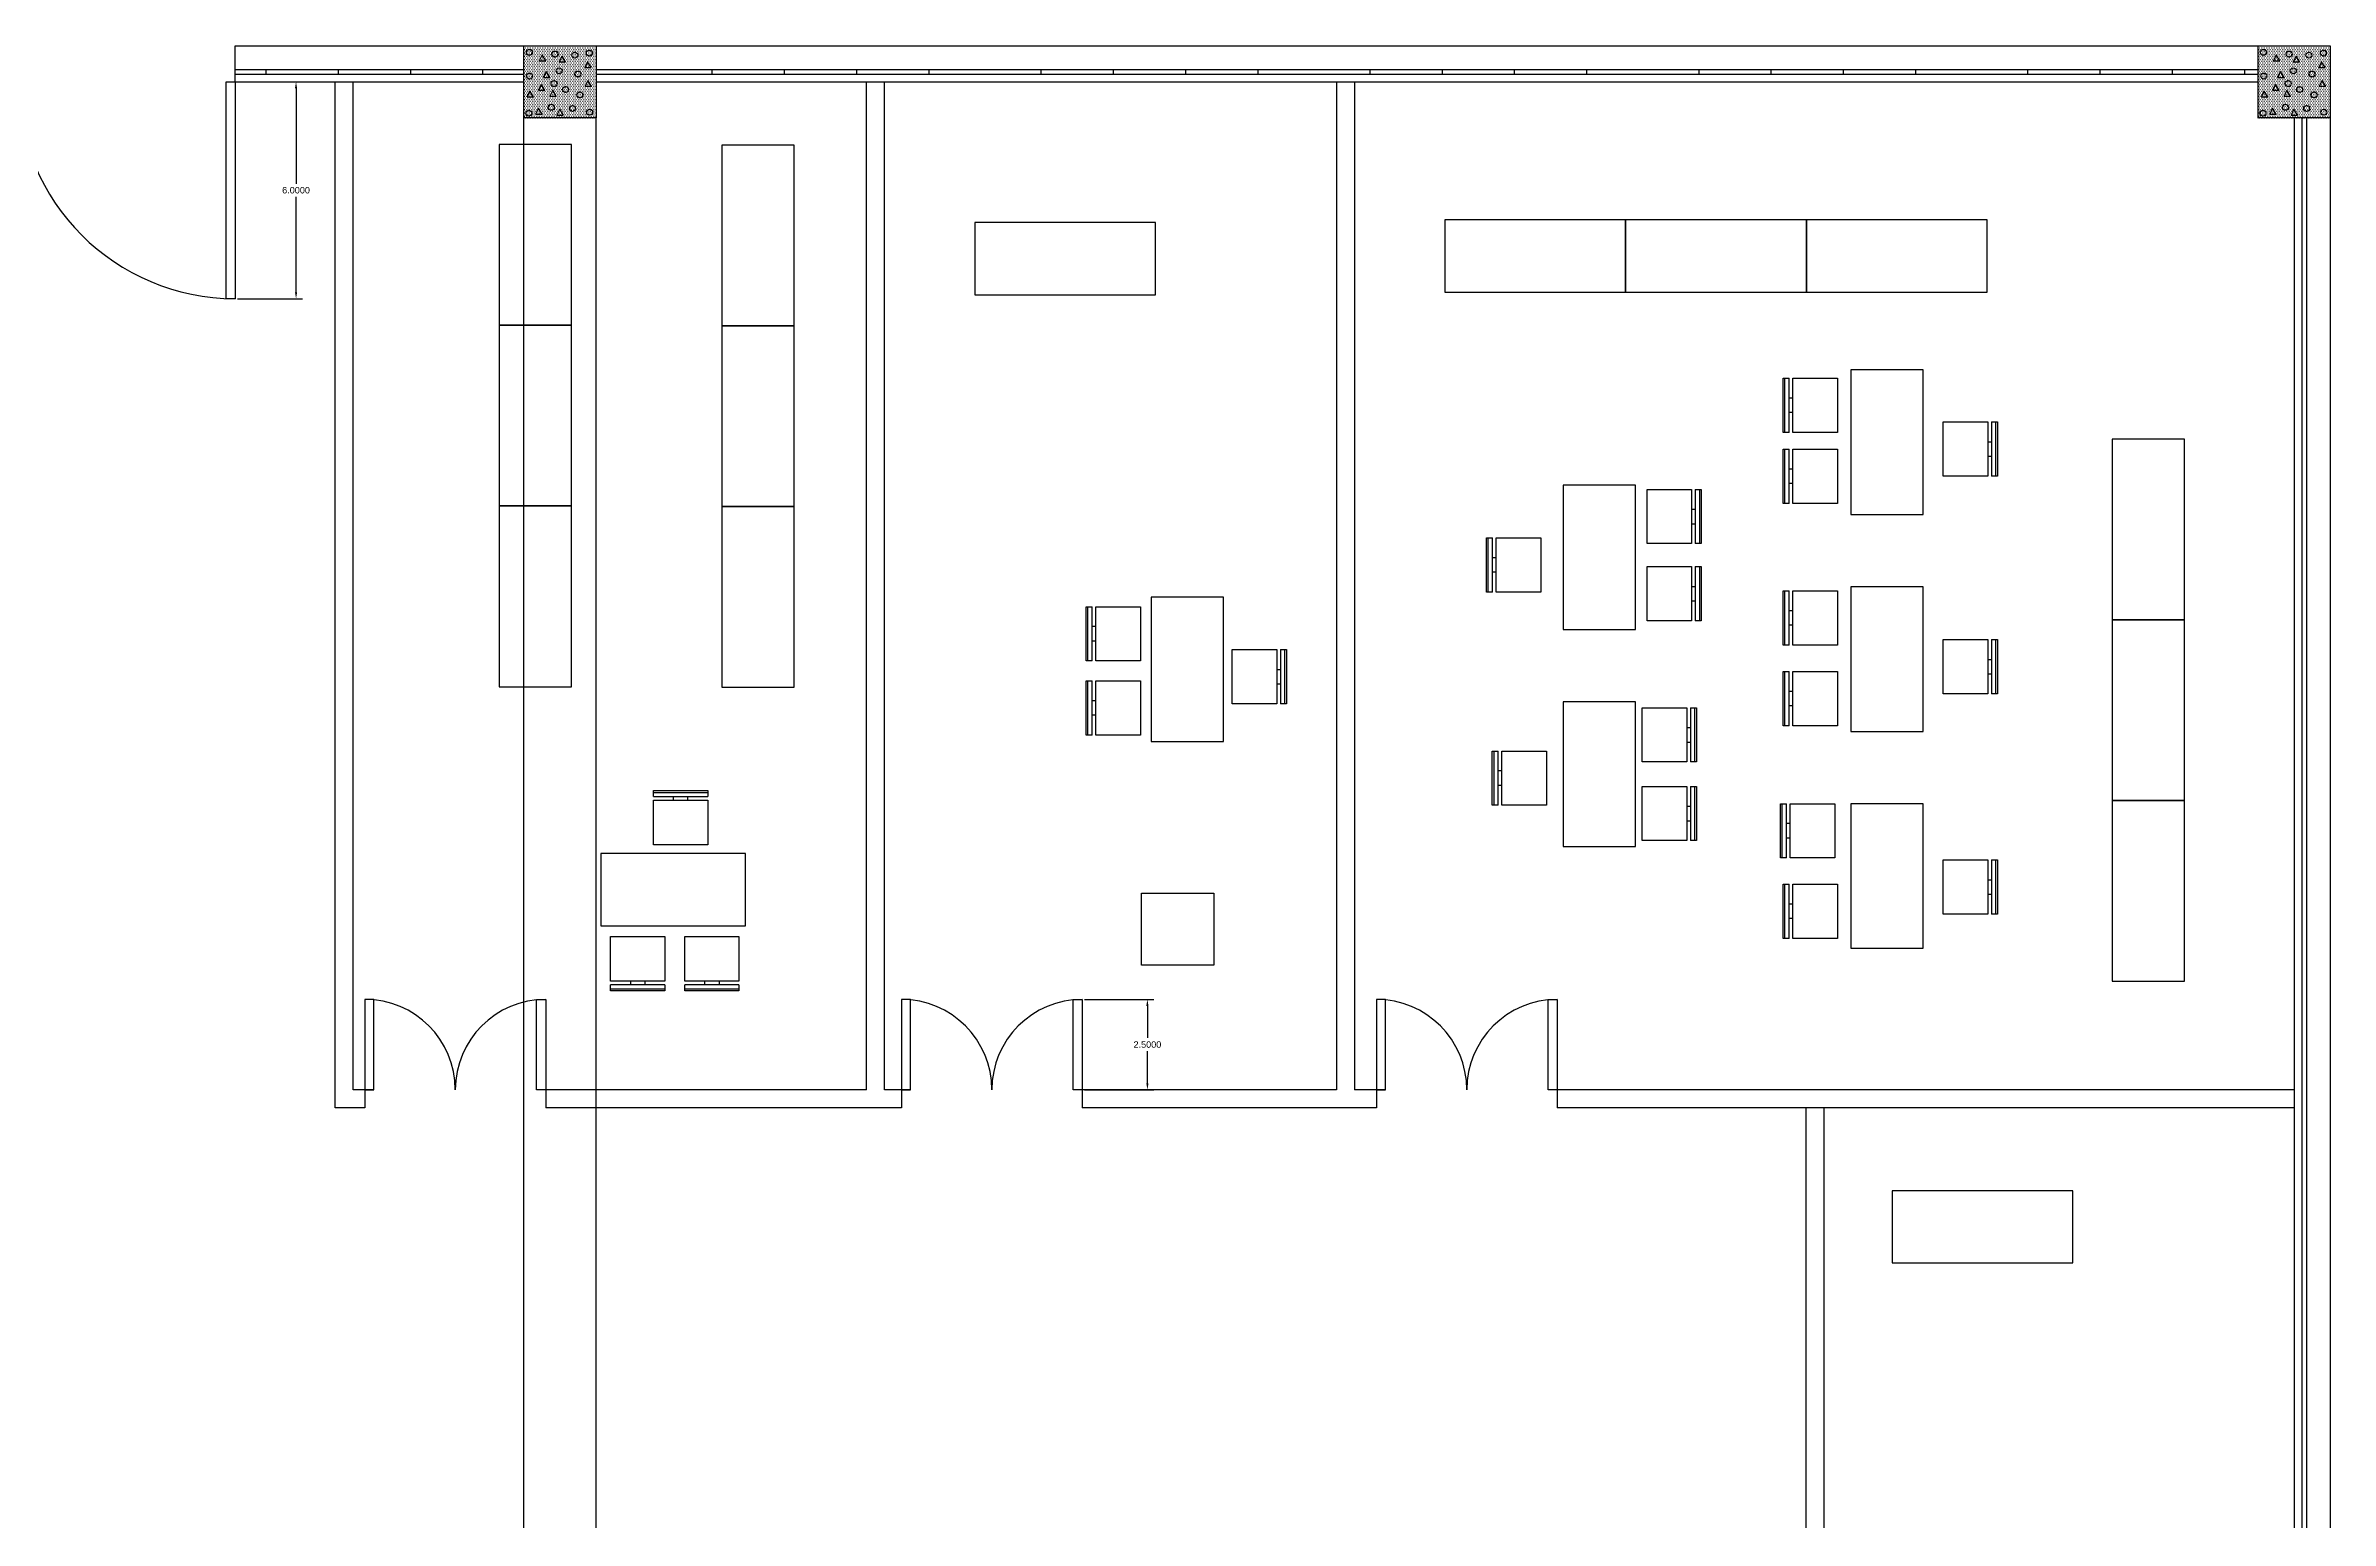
# Model space of a CAD drawing. Header units: feet. Extents: x 200 to 992, y 45 to 257.
# Drawn here: x 394.1 to 457.3, y 215.6 to 256.4 of the extents above; entities that cross this region are included whole.
import ezdxf

# ---------------------------------------------------------------- set-up
doc = ezdxf.new("R2010")
doc.units = ezdxf.units.FT
doc.header["$MEASUREMENT"] = 0
for name, color, linetype in [('1-AB', 7, 'Continuous'), ('beampillar', 80, 'Continuous'), ('hatch pillar', 20, 'Continuous'), ('inner walls', 1, 'Continuous'), ('prep side', 220, 'Continuous'), ('shank', 77, 'Continuous'), ('wall', 24, 'Continuous'), ('windows', 241, 'Continuous')]:
    doc.layers.add(name, color=color, linetype=linetype)
doc.styles.get("Standard").update_dxf_attribs({"font": 'arial.ttf'})
doc.dimstyles.get("Standard").update_dxf_attribs({"dimtxt": 0.18, "dimasz": 0.18, "dimexe": 0.18, "dimexo": 0.0625, "dimgap": 0.09, "dimtad": 0, "dimtih": 1, "dimtoh": 1, "dimdec": 4, "dimzin": 0, "dimdsep": 46, "dimtxsty": 'Standard', "dimcen": 0.09, "dimadec": 0, "dimazin": 0, "dimtfac": 1, "dimtdec": 4, "dimtofl": 0, "dimtmove": 0, "dimatfit": 3, "dimfxl": 1, "dimtolj": 1, "dimtzin": 0, "dimarcsym": 0})

# ---------------------------------------------------------------- blocks, each defined once
blk = doc.blocks.new('*U71')
at = {"layer": 'shank', "linetype": 'ByBlock'}
blk.add_lwpolyline([(-1, -2.5), (1, -2.5), (1, 2.5), (-1, 2.5)], close=True, dxfattribs=at)
blk = doc.blocks.new('*U72')
at = {"layer": 'shank', "color": 0, "linetype": 'ByBlock', "lineweight": -2, "transparency": 16777216}
for p in [(0, 10), (0, 5), (0, 0)]:
    blk.add_blockref('*U71', p, dxfattribs=at)
blk = doc.blocks.new('*U73')
at = {"layer": 'shank', "linetype": 'ByBlock'}
blk.add_lwpolyline([(-1, -2.5), (1, -2.5), (1, 2.5), (-1, 2.5)], close=True, dxfattribs=at)
blk = doc.blocks.new('*U74')
at = {"layer": 'shank', "color": 0, "linetype": 'ByBlock', "lineweight": -2, "transparency": 16777216}
for p in [(0, 10), (0, 5), (0, 0)]:
    blk.add_blockref('*U73', p, dxfattribs=at)
blk = doc.blocks.new('*U75')
at = {"layer": 'shank', "linetype": 'ByBlock'}
blk.add_lwpolyline([(-1, -2), (1, -2), (1, 2), (-1, 2)], close=True, dxfattribs=at)
blk = doc.blocks.new('*U76')
at = {"layer": 'shank', "color": 0, "linetype": 'ByBlock', "lineweight": -2, "transparency": 16777216}
for p in [(0, 12), (0, 6), (0, 0)]:
    blk.add_blockref('*U75', p, dxfattribs=at)
blk = doc.blocks.new('chair2')
at = {"layer": 'shank', "linetype": 'ByBlock'}
for p, q in [((-284.514, 200.921), (-284.514, 202.421)), ((-284.514, 202.421), (-284.349, 202.421)), ((-284.464, 200.921), (-284.464, 202.421)), ((-284.349, 200.921), (-284.349, 202.421)), ((-284.249, 202.421), (-283.014, 202.421)), ((-284.249, 200.921), (-284.249, 202.421)), ((-283.014, 202.421), (-283.014, 200.921)), ((-284.249, 201.871), (-284.349, 201.871)), ((-284.249, 201.471), (-284.349, 201.471)), ((-284.349, 200.921), (-284.514, 200.921)), ((-283.014, 200.921), (-284.249, 200.921))]:
    blk.add_line(p, q, dxfattribs=at)
blk = doc.blocks.new('*U77')
at = {"layer": 'shank', "linetype": 'ByBlock'}
blk.add_lwpolyline([(-1, -2), (1, -2), (1, 2), (-1, 2)], close=True, dxfattribs=at)
blk = doc.blocks.new('*U78')
at = {"layer": 'shank', "color": 0, "linetype": 'ByBlock', "lineweight": -2, "transparency": 16777216}
for p in [(0, 6), (0, 0)]:
    blk.add_blockref('*U77', p, dxfattribs=at)
blk = doc.blocks.new('*U79')
at = {"layer": 'shank', "linetype": 'ByBlock'}
blk.add_lwpolyline([(-1, -2.5), (1, -2.5), (1, 2.5), (-1, 2.5)], close=True, dxfattribs=at)
blk = doc.blocks.new('*U80')
at = {"layer": 'shank', "color": 0, "linetype": 'ByBlock', "lineweight": -2, "transparency": 16777216}
blk.add_blockref('*U79', (0, 0), dxfattribs=at)
blk = doc.blocks.new('*U81')
at = {"layer": 'shank', "linetype": 'ByBlock'}
blk.add_lwpolyline([(-1, -2), (1, -2), (1, 2), (-1, 2)], close=True, dxfattribs=at)
blk = doc.blocks.new('*U82')
at = {"layer": 'shank', "color": 0, "linetype": 'ByBlock', "lineweight": -2, "transparency": 16777216}
blk.add_blockref('*U81', (0, 0), dxfattribs=at)
blk = doc.blocks.new('*U83')
at = {"layer": 'shank', "linetype": 'ByBlock'}
blk.add_lwpolyline([(-1, -2.5), (1, -2.5), (1, 2.5), (-1, 2.5)], close=True, dxfattribs=at)
blk = doc.blocks.new('*U84')
at = {"layer": 'shank', "color": 0, "linetype": 'ByBlock', "lineweight": -2, "transparency": 16777216}
blk.add_blockref('*U83', (0, 0), dxfattribs=at)
blk = doc.blocks.new('*U87')
at = {"layer": 'shank', "linetype": 'ByBlock'}
blk.add_lwpolyline([(-1, -2.5), (1, -2.5), (1, 2.5), (-1, 2.5)], close=True, dxfattribs=at)
blk = doc.blocks.new('*U88')
at = {"layer": 'shank', "color": 0, "linetype": 'ByBlock', "lineweight": -2, "transparency": 16777216}
for p in [(0, 10), (0, 5), (0, 0)]:
    blk.add_blockref('*U87', p, dxfattribs=at)
blk = doc.blocks.new('*U89')
at = {"layer": 'shank', "linetype": 'ByBlock'}
blk.add_lwpolyline([(-1, -2.5), (1, -2.5), (1, 2.5), (-1, 2.5)], close=True, dxfattribs=at)
blk = doc.blocks.new('*U90')
at = {"layer": 'shank', "color": 0, "linetype": 'ByBlock', "lineweight": -2, "transparency": 16777216}
for p in [(0, 10), (0, 5), (0, 0)]:
    blk.add_blockref('*U89', p, dxfattribs=at)
blk = doc.blocks.new('*U91')
at = {"layer": 'shank', "linetype": 'ByBlock'}
blk.add_lwpolyline([(-1, -2), (1, -2), (1, 2), (-1, 2)], close=True, dxfattribs=at)
blk = doc.blocks.new('*U92')
at = {"layer": 'shank', "color": 0, "linetype": 'ByBlock', "lineweight": -2, "transparency": 16777216}
blk.add_blockref('*U91', (0, 0), dxfattribs=at)
blk = doc.blocks.new('12door')
at = {"layer": 'prep side'}
for points in [[(3437.495, 2668.251), (3437.495, 2662.251), (3437.245, 2662.251), (3437.245, 2668.251)], [(3448.995, 2662.251), (3448.995, 2668.251), (3449.245, 2668.251), (3449.245, 2662.251)]]:
    blk.add_lwpolyline(points, close=True, dxfattribs=at)
for centre, start, end in [((3437.245, 2668.251), 270, 360), ((3449.245, 2668.251), 180, 270)]:
    blk.add_arc(centre, 6, start, end, dxfattribs=at)
blk = doc.blocks.new('hatchedpillar')
at = {"layer": 'hatch pillar', "linetype": 'ByBlock', "true_color": 0xf4ee51}
h = blk.add_hatch(dxfattribs=at)
h.set_pattern_fill('DOTS', color=41, scale=0.74)
h.set_pattern_definition([(0, (205.482302, 1.985157), (0.023125, 0.04625), [0, -0.04625])])
h.paths.add_polyline_path([(409.3, 256.403), (407.3, 256.403), (407.3, 254.403), (409.3, 254.403)])
h = blk.add_hatch(dxfattribs=at)
h.set_pattern_fill('DOTS', color=41, scale=0.74)
h.set_pattern_definition([(0, (253.455655, 1.985157), (0.023125, 0.04625), [0, -0.04625])])
h.paths.add_polyline_path([(457.273, 256.403), (455.273, 256.403), (455.273, 254.403), (457.273, 254.403)])
at = {"layer": 'hatch pillar', "linetype": 'Continuous', "lineweight": -3, "ltscale": 2}
for p, q in [((407.821, 256.163), (407.744, 256.001)), ((407.744, 256.001), (407.922, 256.001)), ((407.922, 256.001), (407.821, 256.163)), ((408.37, 256.132), (408.292, 255.97)), ((408.292, 255.97), (408.47, 255.97)), ((408.47, 255.97), (408.37, 256.132)), ((409.077, 255.973), (409, 255.811)), ((409.177, 255.811), (409.077, 255.973)), ((455.795, 256.163), (455.717, 256.001)), ((455.717, 256.001), (455.895, 256.001)), ((455.895, 256.001), (455.795, 256.163)), ((456.343, 256.132), (456.266, 255.97)), ((456.266, 255.97), (456.443, 255.97)), ((456.443, 255.97), (456.343, 256.132)), ((457.05, 255.973), (456.973, 255.811)), ((457.151, 255.811), (457.05, 255.973)), ((407.798, 255.345), (407.721, 255.183)), ((407.898, 255.183), (407.798, 255.345)), ((407.937, 255.7), (407.86, 255.538)), ((407.86, 255.538), (408.037, 255.538)), ((408.037, 255.538), (407.937, 255.7)), ((409, 255.811), (409.177, 255.811)), ((409.091, 255.458), (409.014, 255.296)), ((409.191, 255.296), (409.091, 255.458)), ((455.771, 255.345), (455.694, 255.183)), ((455.872, 255.183), (455.771, 255.345)), ((455.91, 255.7), (455.833, 255.538)), ((455.833, 255.538), (456.011, 255.538)), ((456.011, 255.538), (455.91, 255.7)), ((456.973, 255.811), (457.151, 255.811)), ((457.064, 255.458), (456.987, 255.296)), ((457.165, 255.296), (457.064, 255.458)), ((407.487, 255.162), (407.41, 255)), ((407.41, 255), (407.588, 255)), ((407.588, 255), (407.487, 255.162)), ((407.721, 255.183), (407.898, 255.183)), ((408.115, 255.183), (408.037, 255.021)), ((408.037, 255.021), (408.215, 255.021)), ((408.215, 255.021), (408.115, 255.183)), ((409.014, 255.296), (409.191, 255.296)), ((455.46, 255.162), (455.383, 255)), ((455.383, 255), (455.561, 255)), ((455.561, 255), (455.46, 255.162)), ((455.694, 255.183), (455.872, 255.183)), ((456.088, 255.183), (456.011, 255.021)), ((456.011, 255.021), (456.189, 255.021)), ((456.189, 255.021), (456.088, 255.183)), ((456.987, 255.296), (457.165, 255.296)), ((407.721, 254.689), (407.644, 254.527)), ((407.644, 254.527), (407.821, 254.527)), ((407.821, 254.527), (407.721, 254.689)), ((408.308, 254.659), (408.231, 254.497)), ((408.231, 254.497), (408.408, 254.497)), ((408.408, 254.497), (408.308, 254.659)), ((455.694, 254.689), (455.617, 254.527)), ((455.617, 254.527), (455.795, 254.527)), ((455.795, 254.527), (455.694, 254.689)), ((456.281, 254.659), (456.204, 254.497)), ((456.204, 254.497), (456.382, 254.497)), ((456.382, 254.497), (456.281, 254.659))]:
    blk.add_line(p, q, dxfattribs=at)
for centre in [(407.469, 256.234), (408.177, 256.186), (408.725, 256.155), (409.13, 256.213), (455.442, 256.234), (456.15, 256.186), (456.698, 256.155), (457.103, 256.213), (407.476, 255.578), (408.153, 255.368), (408.292, 255.723), (408.812, 255.635), (455.45, 255.578), (456.127, 255.368), (456.266, 255.723), (456.785, 255.635), (408.076, 254.713), (408.47, 255.206), (408.663, 254.682), (408.868, 255.056), (456.049, 254.713), (456.443, 255.206), (456.637, 254.682), (456.841, 255.056), (407.455, 254.548), (409.137, 254.576), (455.428, 254.548), (457.11, 254.576)]:
    blk.add_circle(centre, 0.0821, dxfattribs=at)
blk = doc.blocks.new('*D2155')
at = {"layer": '1-AB', "color": 0, "linetype": 'ByBlock', "lineweight": -2, "transparency": 16777216}
for p, q in [((399.392, 255.418), (401.195, 255.418)), ((401.015, 255.238), (401.015, 252.6)), ((401.015, 249.598), (401.015, 252.236)), ((399.392, 249.418), (401.195, 249.418))]:
    blk.add_line(p, q, dxfattribs=at)
at = {"layer": '1-AB', "color": 0, "linetype": 'ByBlock', "transparency": 16777216}
for points in [[(400.985, 255.238), (401.045, 255.238), (401.015, 255.418)], [(400.985, 249.598), (401.045, 249.598), (401.015, 249.418)]]:
    blk.add_solid(points, dxfattribs=at)
at = {"layer": 'Defpoints', "color": 0, "linetype": 'ByBlock', "transparency": 16777216}
for p in [(399.33, 255.418), (399.33, 249.418), (401.015, 249.418)]:
    blk.add_point(p, dxfattribs=at)
at = {"layer": '1-AB', "color": 0, "linetype": 'ByBlock', "transparency": 16777216, "insert": (401.015, 252.418), "char_height": 0.18, "attachment_point": 5}
blk.add_mtext('\\A1;6.0000', dxfattribs=at)
blk = doc.blocks.new('*D2156')
at = {"layer": '1-AB', "color": 0, "linetype": 'ByBlock', "lineweight": -2, "transparency": 16777216}
for p, q in [((422.826, 230.031), (424.747, 230.031)), ((424.567, 229.851), (424.567, 228.963)), ((424.567, 227.711), (424.567, 228.599)), ((422.826, 227.531), (424.747, 227.531))]:
    blk.add_line(p, q, dxfattribs=at)
at = {"layer": '1-AB', "color": 0, "linetype": 'ByBlock', "transparency": 16777216}
for points in [[(424.537, 229.851), (424.597, 229.851), (424.567, 230.031)], [(424.537, 227.711), (424.597, 227.711), (424.567, 227.531)]]:
    blk.add_solid(points, dxfattribs=at)
at = {"layer": 'Defpoints', "color": 0, "linetype": 'ByBlock', "transparency": 16777216}
for p in [(422.764, 230.031), (424.567, 230.031), (422.764, 227.531)]:
    blk.add_point(p, dxfattribs=at)
at = {"layer": '1-AB', "color": 0, "linetype": 'ByBlock', "transparency": 16777216, "insert": (424.567, 228.781), "char_height": 0.18, "attachment_point": 5}
blk.add_mtext('\\A1;2.5000', dxfattribs=at)

msp = doc.modelspace()

# ---------------------------------------------------------------- linework, layer by layer
at = {"layer": 'beampillar', "linetype": 'ByBlock'}
for p, q in [((399.32987, 256.41766), (453.29065, 256.41766)), ((453.29065, 256.41766), (457.29065, 256.41766)), ((457.29065, 256.41766), (457.29065, 187.31538)), ((407.3173, 89.8907), (407.3173, 254.41766)), ((409.3173, 89.8907), (409.3173, 254.41766))]:
    msp.add_line(p, q, dxfattribs=at)
for points in [[(407.3173, 256.41766), (409.3173, 256.41766), (409.3173, 254.41766), (407.3173, 254.41766)], [(455.29065, 256.41766), (457.29065, 256.41766), (457.29065, 254.41766), (455.29065, 254.41766)]]:
    msp.add_lwpolyline(points, close=True, dxfattribs=at)
at = {"layer": 'inner walls', "linetype": 'ByBlock'}
for p, q in [((402.09734, 227.03091), (402.09734, 255.41766)), ((402.59734, 227.53091), (402.59734, 255.41766)), ((416.79554, 227.53091), (416.79554, 255.41766)), ((417.29554, 227.53091), (417.29554, 255.41766)), ((429.79554, 255.41766), (429.79554, 227.53091)), ((430.29554, 255.41766), (430.29554, 227.53091)), ((403.17162, 227.53091), (402.59734, 227.53091)), ((402.92162, 227.53091), (402.92162, 227.03091)), ((416.79554, 227.53091), (407.67162, 227.53091)), ((407.92162, 227.53091), (407.92162, 227.03091)), ((418.0139, 227.53091), (417.29554, 227.53091)), ((417.7639, 227.53091), (417.7639, 227.03091)), ((429.79554, 227.53091), (422.5139, 227.53091)), ((422.7639, 227.53091), (422.7639, 227.03091)), ((431.15303, 227.53091), (430.29554, 227.53091)), ((430.90303, 227.53091), (430.90303, 227.03091)), ((456.29065, 227.53091), (435.65303, 227.53091)), ((435.90303, 227.53091), (435.90303, 227.03091)), ((402.92162, 227.03091), (402.09734, 227.03091)), ((416.79554, 227.03091), (407.92162, 227.03091)), ((417.7639, 227.03091), (416.79554, 227.03091)), ((429.79554, 227.03091), (422.7639, 227.03091)), ((430.90303, 227.03091), (429.79554, 227.03091)), ((456.29065, 227.03091), (435.90303, 227.03091)), ((442.79022, 207.6503), (442.79022, 227.03091)), ((443.29022, 207.4003), (443.29022, 227.03091))]:
    msp.add_line(p, q, dxfattribs=at)
at = {"layer": 'inner walls'}
for points in [[(403.17162, 230.03091), (402.92162, 230.03091), (402.92162, 227.53091), (403.17162, 227.53091)], [(407.67162, 230.03091), (407.92162, 230.03091), (407.92162, 227.53091), (407.67162, 227.53091)], [(418.0139, 230.03091), (417.7639, 230.03091), (417.7639, 227.53091), (418.0139, 227.53091)], [(422.5139, 230.03091), (422.7639, 230.03091), (422.7639, 227.53091), (422.5139, 227.53091)], [(431.15303, 230.03091), (430.90303, 230.03091), (430.90303, 227.53091), (431.15303, 227.53091)], [(435.65303, 230.03091), (435.90303, 230.03091), (435.90303, 227.53091), (435.65303, 227.53091)]]:
    msp.add_lwpolyline(points, close=True, dxfattribs=at)
at = {"layer": 'inner walls', "linetype": 'ByBlock'}
for centre, start, end in [((402.92162, 227.53091), 0, 90), ((407.92162, 227.53091), 90, 180), ((417.7639, 227.53091), 0, 90), ((422.7639, 227.53091), 90, 180), ((430.90303, 227.53091), 0, 90), ((435.90303, 227.53091), 90, 180)]:
    msp.add_arc(centre, 2.5, start, end, dxfattribs=at)
at = {"layer": 'prep side', "linetype": 'ByBlock'}
msp.add_line((399.32987, 255.41766), (399.32987, 256.41766), dxfattribs=at)
at = {"layer": 'shank', "linetype": 'ByBlock'}
msp.add_lwpolyline([(426.4069, 230.97446), (424.4069, 230.97446), (424.4069, 232.97446), (426.4069, 232.97446)], close=True, dxfattribs=at)
at = {"layer": 'wall', "linetype": 'ByBlock'}
for p, q in [((399.32987, 256.41766), (457.29065, 256.41766)), ((457.29065, 256.41766), (457.29065, 187.31538)), ((399.07987, 255.41766), (407.3173, 255.41766)), ((409.3173, 255.41766), (455.29065, 255.41766)), ((456.29065, 254.41766), (456.29065, 214.41766))]:
    msp.add_line(p, q, dxfattribs=at)
at = {"layer": 'windows', "linetype": 'ByBlock'}
for p, q in [((399.32987, 255.75766), (407.3173, 255.75766)), ((399.32987, 255.62766), (407.3173, 255.62766)), ((400.17763, 255.75766), (400.17763, 255.62766)), ((402.17763, 255.75766), (402.17763, 255.62766)), ((404.17763, 255.75766), (404.17763, 255.62766)), ((406.17763, 255.75766), (406.17763, 255.62766)), ((409.3173, 255.75766), (455.29065, 255.75766)), ((409.3173, 255.75766), (409.3173, 255.62766)), ((409.3173, 255.75766), (409.3173, 255.62766)), ((409.3173, 255.62766), (455.29065, 255.62766)), ((412.5173, 255.75766), (412.5173, 255.62766)), ((414.5173, 255.75766), (414.5173, 255.62766)), ((416.5173, 255.75766), (416.5173, 255.62766)), ((418.5173, 255.75766), (418.5173, 255.62766)), ((421.6173, 255.75766), (421.6173, 255.62766)), ((423.6173, 255.75766), (423.6173, 255.62766)), ((425.6173, 255.75766), (425.6173, 255.62766)), ((427.6173, 255.75766), (427.6173, 255.62766)), ((427.6173, 255.75766), (427.6173, 255.62766)), ((427.6173, 255.75766), (427.6173, 255.62766)), ((430.7173, 255.75766), (430.7173, 255.62766)), ((432.7173, 255.75766), (432.7173, 255.62766)), ((434.7173, 255.75766), (434.7173, 255.62766)), ((436.7173, 255.75766), (436.7173, 255.62766)), ((436.7173, 255.75766), (436.7173, 255.62766)), ((436.7173, 255.75766), (436.7173, 255.62766)), ((439.8173, 255.75766), (439.8173, 255.62766)), ((441.8173, 255.75766), (441.8173, 255.62766)), ((443.8173, 255.75766), (443.8173, 255.62766)), ((445.8173, 255.75766), (445.8173, 255.62766)), ((445.8173, 255.75766), (445.8173, 255.62766)), ((448.9173, 255.75766), (448.9173, 255.62766)), ((450.9173, 255.75766), (450.9173, 255.62766)), ((452.9173, 255.75766), (452.9173, 255.62766)), ((454.9173, 255.75766), (454.9173, 255.62766)), ((456.50065, 254.41766), (456.50065, 214.41766)), ((456.63065, 254.41766), (456.63065, 214.41766))]:
    msp.add_line(p, q, dxfattribs=at)

# ---------------------------------------------------------------- block references
at = {"layer": 'prep side', "linetype": 'ByBlock'}
msp.add_blockref('hatchedpillar', (0, 0), dxfattribs=at)
at = {"layer": 'shank', "linetype": 'ByBlock'}
for name, p in [('*U90', (407.63302, 241.1828)), ('chair2', (726.6674, 44.799)), ('chair2', (726.6674, 42.82945)), ('chair2', (718.46058, 40.37654)), ('chair2', (707.38624, 38.47508)), ('chair2', (726.6674, 38.91472)), ('chair2', (726.6674, 36.68226)), ('chair2', (707.38624, 36.42354)), ('chair2', (718.6222, 34.47988)), ('chair2', (726.59445, 33.02378)), ('chair2', (726.6674, 30.79796))]:
    msp.add_blockref(name, p, dxfattribs=at)
for name, p, rotation in [('*U88', (413.79511, 251.16836), 180), ('*U74', (435.29554, 250.59865), 270), ('*U80', (422.29554, 250.52233), 89.99999999999999), ('*U76', (445.03053, 245.44493), 180), ('chair2', (163.56582, 446.93181), 180), ('*U72', (452.25511, 243.03091), 180), ('*U78', (437.07253, 242.26067), 180), ('chair2', (155.37435, 445.06316), 180), ('chair2', (155.37435, 442.92989), 180), ('*U82', (425.66871, 239.16302), 180), ('chair2', (143.89701, 440.6285), 180), ('chair2', (163.56582, 440.90915), 180), ('chair2', (155.24177, 439.02066), 180), ('chair2', (209.98252, -48.70729), 270), ('chair2', (155.24177, 436.84467), 180), ('*U92', (411.448, 233.06441), 270), ('chair2', (163.56582, 434.81354), 180), ('chair2', (612.13594, 514.78194), 89.99999999999999), ('chair2', (614.18748, 514.78194), 89.99999999999999), ('*U84', (447.669, 223.73885), 89.99999999999999)]:
    msp.add_blockref(name, p, dxfattribs=dict(at, rotation=rotation))
at = {"layer": 'windows'}
msp.add_blockref('12door', (-3049.91495, -2412.83336), dxfattribs=at)

# ---------------------------------------------------------------- dimensions: what is measured, and where the dimension line sits
at = {"layer": '1-AB', "linetype": 'ByBlock'}
for base, p1, p2, picture, middle in [((401.015, 249.41766), (399.32987, 255.41766), (399.32987, 249.41766), '*D2155', (401.015, 252.41766)), ((424.56662, 230.03091), (422.7639, 227.53091), (422.7639, 230.03091), '*D2156', (424.56662, 228.78091))]:
    dim = msp.add_linear_dim(base=base, p1=p1, p2=p2, angle=90, dimstyle='Standard', dxfattribs=at)
    dim.commit()
    dim.dimension.update_dxf_attribs({"geometry": picture, "text_midpoint": middle})

doc.saveas('drawing.dxf')
